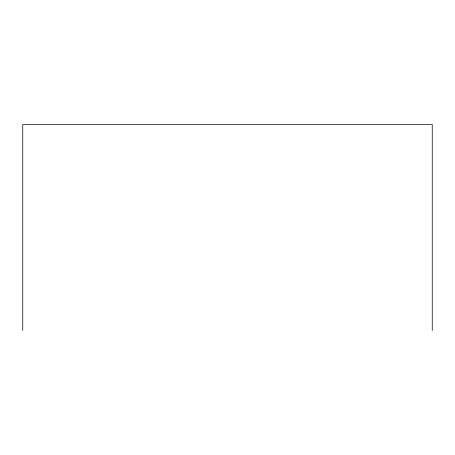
<?xml version="1.0" encoding="UTF-8"?>
<svg xmlns="http://www.w3.org/2000/svg" width="455" height="455" viewBox="0 0 455 455"><rect width="100%" height="100%" fill="white"/><g stroke="black" fill="none" stroke-linecap="round" stroke-linejoin="round"><path stroke-width="0.68" d="M432.25 330.472L432.25 124.528L22.75 124.528L22.75 330.472"/></g></svg>
